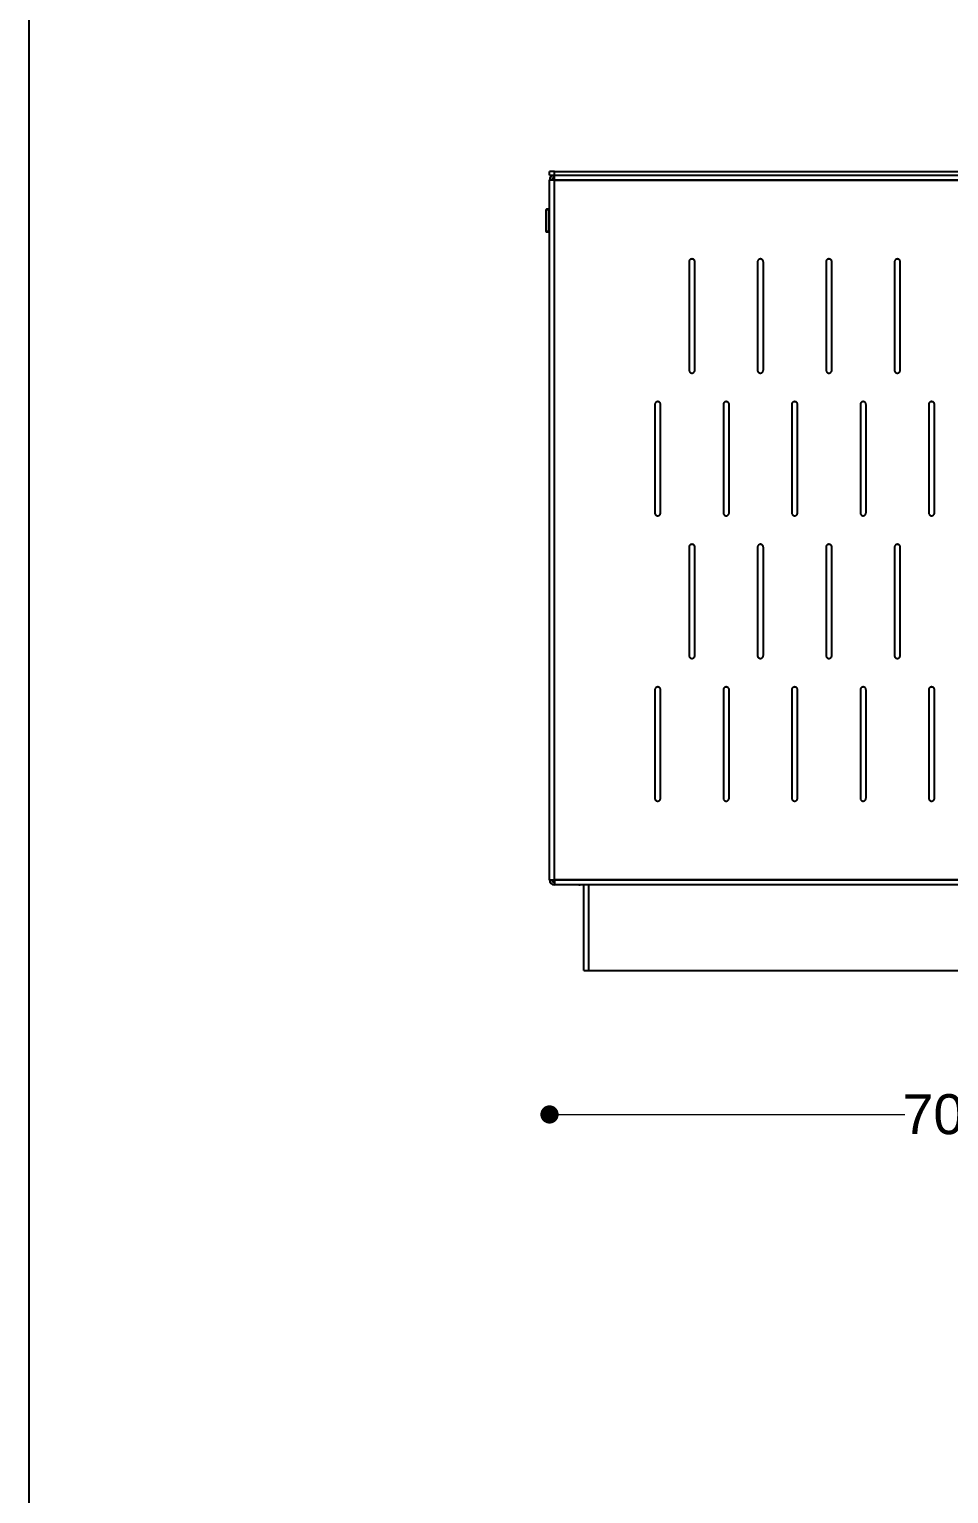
# Model space of a CAD drawing. Header units: millimetres. Extents: x 10366 to 13995, y 24552 to 29685.
# Drawn here: x 10366 to 11172, y 25836 to 27119 of the extents above; entities that cross this region are included whole.
import ezdxf

# ---------------------------------------------------------------- set-up
doc = ezdxf.new("R2010")
doc.units = ezdxf.units.MM
doc.header["$LTSCALE"] = 3
doc.layers.add('Default', color=7, linetype='Continuous')
doc.styles.get("Standard").update_dxf_attribs({"font": 'arial.ttf'})
doc.dimstyles.new('MATEUSZ', dxfattribs={"dimtxt": 35, "dimasz": 16, "dimexe": 0.18, "dimexo": 0.0625, "dimgap": 0.09, "dimtad": 0, "dimdec": 0, "dimdsep": 46, "dimtxsty": 'Standard', "dimblk": 'DOT', "dimcen": 0.09, "dimse1": 1, "dimse2": 1, "dimadec": 0, "dimazin": 0, "dimtfac": 1, "dimtdec": 0, "dimtofl": 0, "dimtmove": 0, "dimatfit": 3, "dimfxl": 1, "dimtolj": 1, "dimtzin": 0, "dimlwd": 9, "dimlwe": 9, "dimarcsym": 0})

# ---------------------------------------------------------------- blocks, each defined once
blk = doc.blocks.new('_Dot')
at = {"color": 0, "linetype": 'ByBlock', "lineweight": -2}
blk.add_line((-0.5, 0), (-1, 0), dxfattribs=at)
at = {"color": 0, "linetype": 'ByBlock', "const_width": 0.5}
blk.add_lwpolyline([(-0.25, 0, 1), (0.25, 0, 1)], format="xyb", close=True, dxfattribs=at)
blk = doc.blocks.new('*D25')
at = {"color": 0, "lineweight": 9, "transparency": 16777216}
for p, q in [((10838.1, 26167.8), (11133.5, 26167.8)), ((11506.1, 26167.8), (11210.6, 26167.8))]:
    blk.add_line(p, q, dxfattribs=at)
at = {"layer": 'Defpoints', "color": 0, "transparency": 16777216}
for p in [(10822.1, 26373.4), (11522.1, 26373.4), (11522.1, 26167.8)]:
    blk.add_point(p, dxfattribs=at)
at = {"color": 0, "lineweight": 9, "transparency": 16777216, "xscale": 16, "yscale": 16, "zscale": 16, "rotation": 180}
blk.add_blockref('_Dot', (10822.1, 26167.8), dxfattribs=at)
at = {"color": 0, "lineweight": 9, "transparency": 16777216, "xscale": 16, "yscale": 16, "zscale": 16}
blk.add_blockref('_Dot', (11522.1, 26167.8), dxfattribs=at)
at = {"color": 0, "transparency": 16777216, "insert": (11172.1, 26167.8), "char_height": 35, "attachment_point": 5}
blk.add_mtext('\\A1;700', dxfattribs=at)

msp = doc.modelspace()

# ---------------------------------------------------------------- linework, layer by layer
msp.add_lwpolyline([(10366.2, 24552.5), (10366.2, 29684.6), (13995, 29684.6), (13995, 24552.5)], close=True)
at = {"layer": 'Default'}
for p, q in [((10822.1, 26990.9), (10822.1, 26993.9)), ((10822.1, 26373.4), (10822.1, 26986.4)), ((10822.2, 26373.4), (10822.2, 26986.4)), ((10826.6, 26993.9), (11517.6, 26993.9)), ((10826.6, 26990.9), (10826.6, 26993.9)), ((10826.6, 26990.9), (11517.6, 26990.9)), ((11517.6, 26986.4), (10826.6, 26986.4)), ((10826.6, 26373.4), (10826.6, 26986.4)), ((10826.6, 26986.4), (11517.6, 26986.4)), ((10819.2, 26941.3), (10819.2, 26960.5)), ((10821.8, 26960.9), (10819.6, 26960.9)), ((10819.6, 26941.3), (10819.6, 26960.5)), ((10821.8, 26960.5), (10819.6, 26960.5)), ((10821.8, 26941.3), (10821.8, 26960.5)), ((10821.8, 26941.3), (10819.6, 26941.3)), ((10821.8, 26940.9), (10819.6, 26940.9)), ((10944.5, 26914.9), (10944.5, 26819.9)), ((10949.5, 26819.9), (10949.5, 26914.9)), ((11004.5, 26914.9), (11004.5, 26819.9)), ((11009.5, 26819.9), (11009.5, 26914.9)), ((11064.5, 26914.9), (11064.5, 26819.9)), ((11069.5, 26819.9), (11069.5, 26914.9)), ((11124.5, 26914.9), (11124.5, 26819.9)), ((11129.5, 26819.9), (11129.5, 26914.9)), ((10914.5, 26789.9), (10914.5, 26694.9)), ((10919.5, 26694.9), (10919.5, 26789.9)), ((10974.5, 26789.9), (10974.5, 26694.9)), ((10979.5, 26694.9), (10979.5, 26789.9)), ((11034.5, 26789.9), (11034.5, 26694.9)), ((11039.5, 26694.9), (11039.5, 26789.9)), ((11094.5, 26789.9), (11094.5, 26694.9)), ((11099.5, 26694.9), (11099.5, 26789.9)), ((11154.5, 26789.9), (11154.5, 26694.9)), ((11159.5, 26694.9), (11159.5, 26789.9)), ((10944.5, 26664.9), (10944.5, 26569.9)), ((10949.5, 26569.9), (10949.5, 26664.9)), ((11004.5, 26664.9), (11004.5, 26569.9)), ((11009.5, 26569.9), (11009.5, 26664.9)), ((11064.5, 26664.9), (11064.5, 26569.9)), ((11069.5, 26569.9), (11069.5, 26664.9)), ((11124.5, 26664.9), (11124.5, 26569.9)), ((11129.5, 26569.9), (11129.5, 26664.9)), ((10914.5, 26539.9), (10914.5, 26444.9)), ((10919.5, 26444.9), (10919.5, 26539.9)), ((10974.5, 26539.9), (10974.5, 26444.9)), ((10979.5, 26444.9), (10979.5, 26539.9)), ((11034.5, 26539.9), (11034.5, 26444.9)), ((11039.5, 26444.9), (11039.5, 26539.9)), ((11094.5, 26539.9), (11094.5, 26444.9)), ((11099.5, 26444.9), (11099.5, 26539.9)), ((11154.5, 26539.9), (11154.5, 26444.9)), ((11159.5, 26444.9), (11159.5, 26539.9)), ((10826.6, 26373.4), (10826.6, 26373.4)), ((11517.6, 26373.4), (10826.6, 26373.4)), ((10826.6, 26373.4), (11517.6, 26373.4)), ((11517.6, 26368.9), (10826.6, 26368.9)), ((10852.2, 26293.9), (10852.2, 26368.9)), ((10856.6, 26293.9), (10856.6, 26368.9)), ((10856.6, 26293.9), (11487.5, 26293.9))]:
    msp.add_line(p, q, dxfattribs=at)
for points in [[(10826.6, 26993.9, 0), (10822.1, 26993.9, 0)], [(10822.1, 26990.9, 0), (10822.1, 26990.9, 0), (10822.1, 26990.9, 0), (10822.1, 26990.9, 0), (10822.1, 26990.9, 0), (10822.1, 26990.9, 0), (10822.1, 26990.9, 0), (10822.1, 26990.9, 0), (10822.1, 26990.9, 0), (10822.1, 26990.9, 0), (10822.1, 26990.9, 0), (10822.1, 26990.9, 0), (10822.1, 26990.9, 0), (10822.1, 26990.9, 0), (10822.1, 26990.9, 0), (10822.2, 26990.9, 0), (10822.6, 26990.9, 0), (10826.6, 26990.9, 0)], [(10826.6, 26986.4, 0), (10822.1, 26986.4, 0)], [(10826.6, 26986.4, 0), (10826.6, 26989.6, 0), (10826.6, 26990.6, 0), (10826.6, 26990.8, 0), (10826.6, 26990.9, 0), (10826.6, 26990.9, 0), (10826.6, 26990.9, 0), (10826.6, 26990.9, 0), (10826.6, 26990.9, 0), (10826.6, 26990.9, 0), (10826.6, 26990.9, 0), (10826.6, 26990.9, 0), (10826.6, 26990.9, 0), (10826.6, 26990.9, 0), (10826.6, 26990.9, 0), (10826.6, 26990.9, 0), (10826.6, 26990.9, 0), (10826.6, 26990.9, 0), (10826.6, 26990.9, 0)], [(10819.6, 26960.5, 0), (10819.2, 26960.5, 0)], [(10819.6, 26960.9, 0), (10819.6, 26960.9, 0), (10819.6, 26960.9, 0), (10819.6, 26960.9, 0), (10819.6, 26960.9, 0), (10819.6, 26960.9, 0), (10819.6, 26960.9, 0), (10819.6, 26960.9, 0), (10819.6, 26960.9, 0), (10819.6, 26960.9, 0), (10819.6, 26960.9, 0), (10819.6, 26960.9, 0), (10819.6, 26960.9, 0), (10819.6, 26960.9, 0), (10819.6, 26960.9, 0), (10819.6, 26960.8, 0), (10819.6, 26960.5, 0)], [(10821.8, 26960.5, 0), (10821.8, 26960.9, 0)], [(10822.2, 26960.5, 0), (10822.2, 26960.5, 0), (10822.2, 26960.5, 0), (10822.2, 26960.5, 0), (10822.2, 26960.5, 0), (10822.2, 26960.5, 0), (10822.2, 26960.5, 0), (10822.2, 26960.5, 0), (10822.2, 26960.5, 0), (10822.2, 26960.5, 0), (10822.2, 26960.5, 0), (10822.2, 26960.5, 0), (10822.2, 26960.5, 0), (10822.2, 26960.5, 0), (10822.1, 26960.5, 0), (10822.1, 26960.5, 0), (10821.8, 26960.5, 0)], [(10819.2, 26941.3, 0), (10819.2, 26941.3, 0), (10819.2, 26941.3, 0), (10819.2, 26941.3, 0), (10819.2, 26941.3, 0), (10819.2, 26941.3, 0), (10819.2, 26941.3, 0), (10819.2, 26941.3, 0), (10819.2, 26941.3, 0), (10819.2, 26941.3, 0), (10819.2, 26941.3, 0), (10819.2, 26941.3, 0), (10819.2, 26941.3, 0), (10819.2, 26941.3, 0), (10819.2, 26941.3, 0), (10819.2, 26941.3, 0), (10819.2, 26941.3, 0), (10819.6, 26941.3, 0)], [(10819.6, 26941.3, 0), (10819.6, 26940.9, 0)], [(10821.8, 26940.9, 0), (10821.8, 26940.9, 0), (10821.8, 26940.9, 0), (10821.8, 26940.9, 0), (10821.8, 26940.9, 0), (10821.8, 26940.9, 0), (10821.8, 26940.9, 0), (10821.8, 26940.9, 0), (10821.8, 26940.9, 0), (10821.8, 26940.9, 0), (10821.8, 26940.9, 0), (10821.8, 26940.9, 0), (10821.8, 26940.9, 0), (10821.8, 26940.9, 0), (10821.8, 26940.9, 0), (10821.8, 26940.9, 0), (10821.8, 26941.3, 0)], [(10821.8, 26941.3, 0), (10822.2, 26941.3, 0)], [(10947, 26917.4, 0), (10946.7, 26917.4, 0), (10946.5, 26917.3, 0), (10946.2, 26917.3, 0), (10946, 26917.2, 0), (10945.8, 26917.1, 0), (10945.6, 26917, 0), (10945.4, 26916.8, 0), (10945.2, 26916.7, 0), (10945.1, 26916.5, 0), (10944.9, 26916.3, 0), (10944.8, 26916.1, 0), (10944.7, 26915.9, 0), (10944.6, 26915.7, 0), (10944.5, 26915.4, 0), (10944.5, 26915.2, 0), (10944.5, 26914.9, 0)], [(10949.5, 26914.9, 0), (10949.4, 26915, 0), (10949.4, 26915.3, 0), (10949.4, 26915.5, 0), (10949.3, 26915.7, 0), (10949.2, 26916, 0), (10949.1, 26916.2, 0), (10948.9, 26916.4, 0), (10948.8, 26916.6, 0), (10948.6, 26916.8, 0), (10948.4, 26916.9, 0), (10948.2, 26917.1, 0), (10947.9, 26917.2, 0), (10947.7, 26917.3, 0), (10947.5, 26917.3, 0), (10947.2, 26917.4, 0), (10947, 26917.4, 0)], [(11007, 26917.4, 0), (11006.7, 26917.4, 0), (11006.5, 26917.3, 0), (11006.2, 26917.3, 0), (11006, 26917.2, 0), (11005.8, 26917.1, 0), (11005.6, 26917, 0), (11005.4, 26916.8, 0), (11005.2, 26916.7, 0), (11005.1, 26916.5, 0), (11004.9, 26916.3, 0), (11004.8, 26916.1, 0), (11004.7, 26915.9, 0), (11004.6, 26915.7, 0), (11004.5, 26915.4, 0), (11004.5, 26915.2, 0), (11004.5, 26914.9, 0)], [(11009.5, 26914.9, 0), (11009.4, 26915, 0), (11009.4, 26915.3, 0), (11009.4, 26915.5, 0), (11009.3, 26915.7, 0), (11009.2, 26916, 0), (11009.1, 26916.2, 0), (11008.9, 26916.4, 0), (11008.8, 26916.6, 0), (11008.6, 26916.8, 0), (11008.4, 26916.9, 0), (11008.2, 26917.1, 0), (11007.9, 26917.2, 0), (11007.7, 26917.3, 0), (11007.5, 26917.3, 0), (11007.2, 26917.4, 0), (11007, 26917.4, 0)], [(11067, 26917.4, 0), (11066.7, 26917.4, 0), (11066.5, 26917.3, 0), (11066.2, 26917.3, 0), (11066, 26917.2, 0), (11065.8, 26917.1, 0), (11065.6, 26917, 0), (11065.4, 26916.8, 0), (11065.2, 26916.7, 0), (11065.1, 26916.5, 0), (11064.9, 26916.3, 0), (11064.8, 26916.1, 0), (11064.7, 26915.9, 0), (11064.6, 26915.7, 0), (11064.5, 26915.4, 0), (11064.5, 26915.2, 0), (11064.5, 26914.9, 0)], [(11069.5, 26914.9, 0), (11069.4, 26915, 0), (11069.4, 26915.3, 0), (11069.4, 26915.5, 0), (11069.3, 26915.7, 0), (11069.2, 26916, 0), (11069.1, 26916.2, 0), (11068.9, 26916.4, 0), (11068.8, 26916.6, 0), (11068.6, 26916.8, 0), (11068.4, 26916.9, 0), (11068.2, 26917.1, 0), (11067.9, 26917.2, 0), (11067.7, 26917.3, 0), (11067.5, 26917.3, 0), (11067.2, 26917.4, 0), (11067, 26917.4, 0)], [(11127, 26917.4, 0), (11126.7, 26917.4, 0), (11126.5, 26917.3, 0), (11126.2, 26917.3, 0), (11126, 26917.2, 0), (11125.8, 26917.1, 0), (11125.6, 26917, 0), (11125.4, 26916.8, 0), (11125.2, 26916.7, 0), (11125.1, 26916.5, 0), (11124.9, 26916.3, 0), (11124.8, 26916.1, 0), (11124.7, 26915.9, 0), (11124.6, 26915.7, 0), (11124.5, 26915.4, 0), (11124.5, 26915.2, 0), (11124.5, 26914.9, 0)], [(11129.5, 26914.9, 0), (11129.4, 26915, 0), (11129.4, 26915.3, 0), (11129.4, 26915.5, 0), (11129.3, 26915.7, 0), (11129.2, 26916, 0), (11129.1, 26916.2, 0), (11128.9, 26916.4, 0), (11128.8, 26916.6, 0), (11128.6, 26916.8, 0), (11128.4, 26916.9, 0), (11128.2, 26917.1, 0), (11127.9, 26917.2, 0), (11127.7, 26917.3, 0), (11127.5, 26917.3, 0), (11127.2, 26917.4, 0), (11127, 26917.4, 0)], [(10944.5, 26819.9, 0), (10944.5, 26819.7, 0), (10944.5, 26819.5, 0), (10944.5, 26819.2, 0), (10944.6, 26819, 0), (10944.7, 26818.8, 0), (10944.8, 26818.6, 0), (10945, 26818.4, 0), (10945.1, 26818.2, 0), (10945.3, 26818, 0), (10945.5, 26817.8, 0), (10945.7, 26817.7, 0), (10946, 26817.6, 0), (10946.2, 26817.5, 0), (10946.4, 26817.4, 0), (10946.7, 26817.4, 0), (10947, 26817.4, 0)], [(10947, 26817.4, 0), (10947.2, 26817.4, 0), (10947.4, 26817.4, 0), (10947.7, 26817.5, 0), (10947.9, 26817.6, 0), (10948.1, 26817.7, 0), (10948.3, 26817.8, 0), (10948.5, 26817.9, 0), (10948.7, 26818.1, 0), (10948.8, 26818.2, 0), (10949, 26818.4, 0), (10949.1, 26818.6, 0), (10949.2, 26818.9, 0), (10949.3, 26819.1, 0), (10949.4, 26819.3, 0), (10949.4, 26819.6, 0), (10949.5, 26819.9, 0)], [(11004.5, 26819.9, 0), (11004.5, 26819.7, 0), (11004.5, 26819.5, 0), (11004.5, 26819.2, 0), (11004.6, 26819, 0), (11004.7, 26818.8, 0), (11004.8, 26818.6, 0), (11005, 26818.4, 0), (11005.1, 26818.2, 0), (11005.3, 26818, 0), (11005.5, 26817.8, 0), (11005.7, 26817.7, 0), (11006, 26817.6, 0), (11006.2, 26817.5, 0), (11006.4, 26817.4, 0), (11006.7, 26817.4, 0), (11007, 26817.4, 0)], [(11007, 26817.4, 0), (11007.2, 26817.4, 0), (11007.4, 26817.4, 0), (11007.7, 26817.5, 0), (11007.9, 26817.6, 0), (11008.1, 26817.7, 0), (11008.3, 26817.8, 0), (11008.5, 26817.9, 0), (11008.7, 26818.1, 0), (11008.8, 26818.2, 0), (11009, 26818.4, 0), (11009.1, 26818.6, 0), (11009.2, 26818.9, 0), (11009.3, 26819.1, 0), (11009.4, 26819.3, 0), (11009.4, 26819.6, 0), (11009.5, 26819.9, 0)], [(11064.5, 26819.9, 0), (11064.5, 26819.7, 0), (11064.5, 26819.5, 0), (11064.5, 26819.2, 0), (11064.6, 26819, 0), (11064.7, 26818.8, 0), (11064.8, 26818.6, 0), (11065, 26818.4, 0), (11065.1, 26818.2, 0), (11065.3, 26818, 0), (11065.5, 26817.8, 0), (11065.7, 26817.7, 0), (11066, 26817.6, 0), (11066.2, 26817.5, 0), (11066.4, 26817.4, 0), (11066.7, 26817.4, 0), (11067, 26817.4, 0)], [(11067, 26817.4, 0), (11067.2, 26817.4, 0), (11067.4, 26817.4, 0), (11067.7, 26817.5, 0), (11067.9, 26817.6, 0), (11068.1, 26817.7, 0), (11068.3, 26817.8, 0), (11068.5, 26817.9, 0), (11068.7, 26818.1, 0), (11068.8, 26818.2, 0), (11069, 26818.4, 0), (11069.1, 26818.6, 0), (11069.2, 26818.9, 0), (11069.3, 26819.1, 0), (11069.4, 26819.3, 0), (11069.4, 26819.6, 0), (11069.5, 26819.9, 0)], [(11124.5, 26819.9, 0), (11124.5, 26819.7, 0), (11124.5, 26819.5, 0), (11124.5, 26819.2, 0), (11124.6, 26819, 0), (11124.7, 26818.8, 0), (11124.8, 26818.6, 0), (11125, 26818.4, 0), (11125.1, 26818.2, 0), (11125.3, 26818, 0), (11125.5, 26817.8, 0), (11125.7, 26817.7, 0), (11126, 26817.6, 0), (11126.2, 26817.5, 0), (11126.4, 26817.4, 0), (11126.7, 26817.4, 0), (11127, 26817.4, 0)], [(11127, 26817.4, 0), (11127.2, 26817.4, 0), (11127.4, 26817.4, 0), (11127.7, 26817.5, 0), (11127.9, 26817.6, 0), (11128.1, 26817.7, 0), (11128.3, 26817.8, 0), (11128.5, 26817.9, 0), (11128.7, 26818.1, 0), (11128.8, 26818.2, 0), (11129, 26818.4, 0), (11129.1, 26818.6, 0), (11129.2, 26818.9, 0), (11129.3, 26819.1, 0), (11129.4, 26819.3, 0), (11129.4, 26819.6, 0), (11129.5, 26819.9, 0)], [(10917, 26792.4, 0), (10916.7, 26792.4, 0), (10916.5, 26792.3, 0), (10916.2, 26792.3, 0), (10916, 26792.2, 0), (10915.8, 26792.1, 0), (10915.6, 26792, 0), (10915.4, 26791.8, 0), (10915.2, 26791.7, 0), (10915.1, 26791.5, 0), (10914.9, 26791.3, 0), (10914.8, 26791.1, 0), (10914.7, 26790.9, 0), (10914.6, 26790.7, 0), (10914.5, 26790.4, 0), (10914.5, 26790.2, 0), (10914.5, 26789.9, 0)], [(10919.5, 26789.9, 0), (10919.4, 26790, 0), (10919.4, 26790.3, 0), (10919.4, 26790.5, 0), (10919.3, 26790.7, 0), (10919.2, 26791, 0), (10919.1, 26791.2, 0), (10918.9, 26791.4, 0), (10918.8, 26791.6, 0), (10918.6, 26791.8, 0), (10918.4, 26791.9, 0), (10918.2, 26792.1, 0), (10917.9, 26792.2, 0), (10917.7, 26792.3, 0), (10917.5, 26792.3, 0), (10917.2, 26792.4, 0), (10917, 26792.4, 0)], [(10977, 26792.4, 0), (10976.7, 26792.4, 0), (10976.5, 26792.3, 0), (10976.2, 26792.3, 0), (10976, 26792.2, 0), (10975.8, 26792.1, 0), (10975.6, 26792, 0), (10975.4, 26791.8, 0), (10975.2, 26791.7, 0), (10975.1, 26791.5, 0), (10974.9, 26791.3, 0), (10974.8, 26791.1, 0), (10974.7, 26790.9, 0), (10974.6, 26790.7, 0), (10974.5, 26790.4, 0), (10974.5, 26790.2, 0), (10974.5, 26789.9, 0)], [(10979.5, 26789.9, 0), (10979.4, 26790, 0), (10979.4, 26790.3, 0), (10979.4, 26790.5, 0), (10979.3, 26790.7, 0), (10979.2, 26791, 0), (10979.1, 26791.2, 0), (10978.9, 26791.4, 0), (10978.8, 26791.6, 0), (10978.6, 26791.8, 0), (10978.4, 26791.9, 0), (10978.2, 26792.1, 0), (10977.9, 26792.2, 0), (10977.7, 26792.3, 0), (10977.5, 26792.3, 0), (10977.2, 26792.4, 0), (10977, 26792.4, 0)], [(11037, 26792.4, 0), (11036.7, 26792.4, 0), (11036.5, 26792.3, 0), (11036.2, 26792.3, 0), (11036, 26792.2, 0), (11035.8, 26792.1, 0), (11035.6, 26792, 0), (11035.4, 26791.8, 0), (11035.2, 26791.7, 0), (11035.1, 26791.5, 0), (11034.9, 26791.3, 0), (11034.8, 26791.1, 0), (11034.7, 26790.9, 0), (11034.6, 26790.7, 0), (11034.5, 26790.4, 0), (11034.5, 26790.2, 0), (11034.5, 26789.9, 0)], [(11039.5, 26789.9, 0), (11039.4, 26790, 0), (11039.4, 26790.3, 0), (11039.4, 26790.5, 0), (11039.3, 26790.7, 0), (11039.2, 26791, 0), (11039.1, 26791.2, 0), (11038.9, 26791.4, 0), (11038.8, 26791.6, 0), (11038.6, 26791.8, 0), (11038.4, 26791.9, 0), (11038.2, 26792.1, 0), (11037.9, 26792.2, 0), (11037.7, 26792.3, 0), (11037.5, 26792.3, 0), (11037.2, 26792.4, 0), (11037, 26792.4, 0)], [(11097, 26792.4, 0), (11096.7, 26792.4, 0), (11096.5, 26792.3, 0), (11096.2, 26792.3, 0), (11096, 26792.2, 0), (11095.8, 26792.1, 0), (11095.6, 26792, 0), (11095.4, 26791.8, 0), (11095.2, 26791.7, 0), (11095.1, 26791.5, 0), (11094.9, 26791.3, 0), (11094.8, 26791.1, 0), (11094.7, 26790.9, 0), (11094.6, 26790.7, 0), (11094.5, 26790.4, 0), (11094.5, 26790.2, 0), (11094.5, 26789.9, 0)], [(11099.5, 26789.9, 0), (11099.4, 26790, 0), (11099.4, 26790.3, 0), (11099.4, 26790.5, 0), (11099.3, 26790.7, 0), (11099.2, 26791, 0), (11099.1, 26791.2, 0), (11098.9, 26791.4, 0), (11098.8, 26791.6, 0), (11098.6, 26791.8, 0), (11098.4, 26791.9, 0), (11098.2, 26792.1, 0), (11097.9, 26792.2, 0), (11097.7, 26792.3, 0), (11097.5, 26792.3, 0), (11097.2, 26792.4, 0), (11097, 26792.4, 0)], [(11157, 26792.4, 0), (11156.7, 26792.4, 0), (11156.5, 26792.3, 0), (11156.2, 26792.3, 0), (11156, 26792.2, 0), (11155.8, 26792.1, 0), (11155.6, 26792, 0), (11155.4, 26791.8, 0), (11155.2, 26791.7, 0), (11155.1, 26791.5, 0), (11154.9, 26791.3, 0), (11154.8, 26791.1, 0), (11154.7, 26790.9, 0), (11154.6, 26790.7, 0), (11154.5, 26790.4, 0), (11154.5, 26790.2, 0), (11154.5, 26789.9, 0)], [(11159.5, 26789.9, 0), (11159.4, 26790, 0), (11159.4, 26790.3, 0), (11159.4, 26790.5, 0), (11159.3, 26790.7, 0), (11159.2, 26791, 0), (11159.1, 26791.2, 0), (11158.9, 26791.4, 0), (11158.8, 26791.6, 0), (11158.6, 26791.8, 0), (11158.4, 26791.9, 0), (11158.2, 26792.1, 0), (11157.9, 26792.2, 0), (11157.7, 26792.3, 0), (11157.5, 26792.3, 0), (11157.2, 26792.4, 0), (11157, 26792.4, 0)], [(10914.5, 26694.9, 0), (10914.5, 26694.7, 0), (10914.5, 26694.5, 0), (10914.5, 26694.2, 0), (10914.6, 26694, 0), (10914.7, 26693.8, 0), (10914.8, 26693.6, 0), (10915, 26693.4, 0), (10915.1, 26693.2, 0), (10915.3, 26693, 0), (10915.5, 26692.8, 0), (10915.7, 26692.7, 0), (10916, 26692.6, 0), (10916.2, 26692.5, 0), (10916.4, 26692.4, 0), (10916.7, 26692.4, 0), (10917, 26692.4, 0)], [(10917, 26692.4, 0), (10917.2, 26692.4, 0), (10917.4, 26692.4, 0), (10917.7, 26692.5, 0), (10917.9, 26692.6, 0), (10918.1, 26692.7, 0), (10918.3, 26692.8, 0), (10918.5, 26692.9, 0), (10918.7, 26693.1, 0), (10918.8, 26693.2, 0), (10919, 26693.4, 0), (10919.1, 26693.6, 0), (10919.2, 26693.9, 0), (10919.3, 26694.1, 0), (10919.4, 26694.3, 0), (10919.4, 26694.6, 0), (10919.5, 26694.9, 0)], [(10974.5, 26694.9, 0), (10974.5, 26694.7, 0), (10974.5, 26694.5, 0), (10974.5, 26694.2, 0), (10974.6, 26694, 0), (10974.7, 26693.8, 0), (10974.8, 26693.6, 0), (10975, 26693.4, 0), (10975.1, 26693.2, 0), (10975.3, 26693, 0), (10975.5, 26692.8, 0), (10975.7, 26692.7, 0), (10976, 26692.6, 0), (10976.2, 26692.5, 0), (10976.4, 26692.4, 0), (10976.7, 26692.4, 0), (10977, 26692.4, 0)], [(10977, 26692.4, 0), (10977.2, 26692.4, 0), (10977.4, 26692.4, 0), (10977.7, 26692.5, 0), (10977.9, 26692.6, 0), (10978.1, 26692.7, 0), (10978.3, 26692.8, 0), (10978.5, 26692.9, 0), (10978.7, 26693.1, 0), (10978.8, 26693.2, 0), (10979, 26693.4, 0), (10979.1, 26693.6, 0), (10979.2, 26693.9, 0), (10979.3, 26694.1, 0), (10979.4, 26694.3, 0), (10979.4, 26694.6, 0), (10979.5, 26694.9, 0)], [(11034.5, 26694.9, 0), (11034.5, 26694.7, 0), (11034.5, 26694.5, 0), (11034.5, 26694.2, 0), (11034.6, 26694, 0), (11034.7, 26693.8, 0), (11034.8, 26693.6, 0), (11035, 26693.4, 0), (11035.1, 26693.2, 0), (11035.3, 26693, 0), (11035.5, 26692.8, 0), (11035.7, 26692.7, 0), (11036, 26692.6, 0), (11036.2, 26692.5, 0), (11036.4, 26692.4, 0), (11036.7, 26692.4, 0), (11037, 26692.4, 0)], [(11037, 26692.4, 0), (11037.2, 26692.4, 0), (11037.4, 26692.4, 0), (11037.7, 26692.5, 0), (11037.9, 26692.6, 0), (11038.1, 26692.7, 0), (11038.3, 26692.8, 0), (11038.5, 26692.9, 0), (11038.7, 26693.1, 0), (11038.8, 26693.2, 0), (11039, 26693.4, 0), (11039.1, 26693.6, 0), (11039.2, 26693.9, 0), (11039.3, 26694.1, 0), (11039.4, 26694.3, 0), (11039.4, 26694.6, 0), (11039.5, 26694.9, 0)], [(11094.5, 26694.9, 0), (11094.5, 26694.7, 0), (11094.5, 26694.5, 0), (11094.5, 26694.2, 0), (11094.6, 26694, 0), (11094.7, 26693.8, 0), (11094.8, 26693.6, 0), (11095, 26693.4, 0), (11095.1, 26693.2, 0), (11095.3, 26693, 0), (11095.5, 26692.8, 0), (11095.7, 26692.7, 0), (11096, 26692.6, 0), (11096.2, 26692.5, 0), (11096.4, 26692.4, 0), (11096.7, 26692.4, 0), (11097, 26692.4, 0)], [(11097, 26692.4, 0), (11097.2, 26692.4, 0), (11097.4, 26692.4, 0), (11097.7, 26692.5, 0), (11097.9, 26692.6, 0), (11098.1, 26692.7, 0), (11098.3, 26692.8, 0), (11098.5, 26692.9, 0), (11098.7, 26693.1, 0), (11098.8, 26693.2, 0), (11099, 26693.4, 0), (11099.1, 26693.6, 0), (11099.2, 26693.9, 0), (11099.3, 26694.1, 0), (11099.4, 26694.3, 0), (11099.4, 26694.6, 0), (11099.5, 26694.9, 0)], [(11154.5, 26694.9, 0), (11154.5, 26694.7, 0), (11154.5, 26694.5, 0), (11154.5, 26694.2, 0), (11154.6, 26694, 0), (11154.7, 26693.8, 0), (11154.8, 26693.6, 0), (11155, 26693.4, 0), (11155.1, 26693.2, 0), (11155.3, 26693, 0), (11155.5, 26692.8, 0), (11155.7, 26692.7, 0), (11156, 26692.6, 0), (11156.2, 26692.5, 0), (11156.4, 26692.4, 0), (11156.7, 26692.4, 0), (11157, 26692.4, 0)], [(11157, 26692.4, 0), (11157.2, 26692.4, 0), (11157.4, 26692.4, 0), (11157.7, 26692.5, 0), (11157.9, 26692.6, 0), (11158.1, 26692.7, 0), (11158.3, 26692.8, 0), (11158.5, 26692.9, 0), (11158.7, 26693.1, 0), (11158.8, 26693.2, 0), (11159, 26693.4, 0), (11159.1, 26693.6, 0), (11159.2, 26693.9, 0), (11159.3, 26694.1, 0), (11159.4, 26694.3, 0), (11159.4, 26694.6, 0), (11159.5, 26694.9, 0)], [(10947, 26667.4, 0), (10946.7, 26667.4, 0), (10946.5, 26667.3, 0), (10946.2, 26667.3, 0), (10946, 26667.2, 0), (10945.8, 26667.1, 0), (10945.6, 26667, 0), (10945.4, 26666.8, 0), (10945.2, 26666.7, 0), (10945.1, 26666.5, 0), (10944.9, 26666.3, 0), (10944.8, 26666.1, 0), (10944.7, 26665.9, 0), (10944.6, 26665.7, 0), (10944.5, 26665.4, 0), (10944.5, 26665.2, 0), (10944.5, 26664.9, 0)], [(10949.5, 26664.9, 0), (10949.4, 26665, 0), (10949.4, 26665.3, 0), (10949.4, 26665.5, 0), (10949.3, 26665.7, 0), (10949.2, 26666, 0), (10949.1, 26666.2, 0), (10948.9, 26666.4, 0), (10948.8, 26666.6, 0), (10948.6, 26666.8, 0), (10948.4, 26666.9, 0), (10948.2, 26667.1, 0), (10947.9, 26667.2, 0), (10947.7, 26667.3, 0), (10947.5, 26667.3, 0), (10947.2, 26667.4, 0), (10947, 26667.4, 0)], [(11007, 26667.4, 0), (11006.7, 26667.4, 0), (11006.5, 26667.3, 0), (11006.2, 26667.3, 0), (11006, 26667.2, 0), (11005.8, 26667.1, 0), (11005.6, 26667, 0), (11005.4, 26666.8, 0), (11005.2, 26666.7, 0), (11005.1, 26666.5, 0), (11004.9, 26666.3, 0), (11004.8, 26666.1, 0), (11004.7, 26665.9, 0), (11004.6, 26665.7, 0), (11004.5, 26665.4, 0), (11004.5, 26665.2, 0), (11004.5, 26664.9, 0)], [(11009.5, 26664.9, 0), (11009.4, 26665, 0), (11009.4, 26665.3, 0), (11009.4, 26665.5, 0), (11009.3, 26665.7, 0), (11009.2, 26666, 0), (11009.1, 26666.2, 0), (11008.9, 26666.4, 0), (11008.8, 26666.6, 0), (11008.6, 26666.8, 0), (11008.4, 26666.9, 0), (11008.2, 26667.1, 0), (11007.9, 26667.2, 0), (11007.7, 26667.3, 0), (11007.5, 26667.3, 0), (11007.2, 26667.4, 0), (11007, 26667.4, 0)], [(11067, 26667.4, 0), (11066.7, 26667.4, 0), (11066.5, 26667.3, 0), (11066.2, 26667.3, 0), (11066, 26667.2, 0), (11065.8, 26667.1, 0), (11065.6, 26667, 0), (11065.4, 26666.8, 0), (11065.2, 26666.7, 0), (11065.1, 26666.5, 0), (11064.9, 26666.3, 0), (11064.8, 26666.1, 0), (11064.7, 26665.9, 0), (11064.6, 26665.7, 0), (11064.5, 26665.4, 0), (11064.5, 26665.2, 0), (11064.5, 26664.9, 0)], [(11069.5, 26664.9, 0), (11069.4, 26665, 0), (11069.4, 26665.3, 0), (11069.4, 26665.5, 0), (11069.3, 26665.7, 0), (11069.2, 26666, 0), (11069.1, 26666.2, 0), (11068.9, 26666.4, 0), (11068.8, 26666.6, 0), (11068.6, 26666.8, 0), (11068.4, 26666.9, 0), (11068.2, 26667.1, 0), (11067.9, 26667.2, 0), (11067.7, 26667.3, 0), (11067.5, 26667.3, 0), (11067.2, 26667.4, 0), (11067, 26667.4, 0)], [(11127, 26667.4, 0), (11126.7, 26667.4, 0), (11126.5, 26667.3, 0), (11126.2, 26667.3, 0), (11126, 26667.2, 0), (11125.8, 26667.1, 0), (11125.6, 26667, 0), (11125.4, 26666.8, 0), (11125.2, 26666.7, 0), (11125.1, 26666.5, 0), (11124.9, 26666.3, 0), (11124.8, 26666.1, 0), (11124.7, 26665.9, 0), (11124.6, 26665.7, 0), (11124.5, 26665.4, 0), (11124.5, 26665.2, 0), (11124.5, 26664.9, 0)], [(11129.5, 26664.9, 0), (11129.4, 26665, 0), (11129.4, 26665.3, 0), (11129.4, 26665.5, 0), (11129.3, 26665.7, 0), (11129.2, 26666, 0), (11129.1, 26666.2, 0), (11128.9, 26666.4, 0), (11128.8, 26666.6, 0), (11128.6, 26666.8, 0), (11128.4, 26666.9, 0), (11128.2, 26667.1, 0), (11127.9, 26667.2, 0), (11127.7, 26667.3, 0), (11127.5, 26667.3, 0), (11127.2, 26667.4, 0), (11127, 26667.4, 0)], [(10944.5, 26569.9, 0), (10944.5, 26569.7, 0), (10944.5, 26569.5, 0), (10944.5, 26569.2, 0), (10944.6, 26569, 0), (10944.7, 26568.8, 0), (10944.8, 26568.6, 0), (10945, 26568.4, 0), (10945.1, 26568.2, 0), (10945.3, 26568, 0), (10945.5, 26567.8, 0), (10945.7, 26567.7, 0), (10946, 26567.6, 0), (10946.2, 26567.5, 0), (10946.4, 26567.4, 0), (10946.7, 26567.4, 0), (10947, 26567.4, 0)], [(10947, 26567.4, 0), (10947.2, 26567.4, 0), (10947.4, 26567.4, 0), (10947.7, 26567.5, 0), (10947.9, 26567.6, 0), (10948.1, 26567.7, 0), (10948.3, 26567.8, 0), (10948.5, 26567.9, 0), (10948.7, 26568.1, 0), (10948.8, 26568.2, 0), (10949, 26568.4, 0), (10949.1, 26568.6, 0), (10949.2, 26568.9, 0), (10949.3, 26569.1, 0), (10949.4, 26569.3, 0), (10949.4, 26569.6, 0), (10949.5, 26569.9, 0)], [(11004.5, 26569.9, 0), (11004.5, 26569.7, 0), (11004.5, 26569.5, 0), (11004.5, 26569.2, 0), (11004.6, 26569, 0), (11004.7, 26568.8, 0), (11004.8, 26568.6, 0), (11005, 26568.4, 0), (11005.1, 26568.2, 0), (11005.3, 26568, 0), (11005.5, 26567.8, 0), (11005.7, 26567.7, 0), (11006, 26567.6, 0), (11006.2, 26567.5, 0), (11006.4, 26567.4, 0), (11006.7, 26567.4, 0), (11007, 26567.4, 0)], [(11007, 26567.4, 0), (11007.2, 26567.4, 0), (11007.4, 26567.4, 0), (11007.7, 26567.5, 0), (11007.9, 26567.6, 0), (11008.1, 26567.7, 0), (11008.3, 26567.8, 0), (11008.5, 26567.9, 0), (11008.7, 26568.1, 0), (11008.8, 26568.2, 0), (11009, 26568.4, 0), (11009.1, 26568.6, 0), (11009.2, 26568.9, 0), (11009.3, 26569.1, 0), (11009.4, 26569.3, 0), (11009.4, 26569.6, 0), (11009.5, 26569.9, 0)], [(11064.5, 26569.9, 0), (11064.5, 26569.7, 0), (11064.5, 26569.5, 0), (11064.5, 26569.2, 0), (11064.6, 26569, 0), (11064.7, 26568.8, 0), (11064.8, 26568.6, 0), (11065, 26568.4, 0), (11065.1, 26568.2, 0), (11065.3, 26568, 0), (11065.5, 26567.8, 0), (11065.7, 26567.7, 0), (11066, 26567.6, 0), (11066.2, 26567.5, 0), (11066.4, 26567.4, 0), (11066.7, 26567.4, 0), (11067, 26567.4, 0)], [(11067, 26567.4, 0), (11067.2, 26567.4, 0), (11067.4, 26567.4, 0), (11067.7, 26567.5, 0), (11067.9, 26567.6, 0), (11068.1, 26567.7, 0), (11068.3, 26567.8, 0), (11068.5, 26567.9, 0), (11068.7, 26568.1, 0), (11068.8, 26568.2, 0), (11069, 26568.4, 0), (11069.1, 26568.6, 0), (11069.2, 26568.9, 0), (11069.3, 26569.1, 0), (11069.4, 26569.3, 0), (11069.4, 26569.6, 0), (11069.5, 26569.9, 0)], [(11124.5, 26569.9, 0), (11124.5, 26569.7, 0), (11124.5, 26569.5, 0), (11124.5, 26569.2, 0), (11124.6, 26569, 0), (11124.7, 26568.8, 0), (11124.8, 26568.6, 0), (11125, 26568.4, 0), (11125.1, 26568.2, 0), (11125.3, 26568, 0), (11125.5, 26567.8, 0), (11125.7, 26567.7, 0), (11126, 26567.6, 0), (11126.2, 26567.5, 0), (11126.4, 26567.4, 0), (11126.7, 26567.4, 0), (11127, 26567.4, 0)], [(11127, 26567.4, 0), (11127.2, 26567.4, 0), (11127.4, 26567.4, 0), (11127.7, 26567.5, 0), (11127.9, 26567.6, 0), (11128.1, 26567.7, 0), (11128.3, 26567.8, 0), (11128.5, 26567.9, 0), (11128.7, 26568.1, 0), (11128.8, 26568.2, 0), (11129, 26568.4, 0), (11129.1, 26568.6, 0), (11129.2, 26568.9, 0), (11129.3, 26569.1, 0), (11129.4, 26569.3, 0), (11129.4, 26569.6, 0), (11129.5, 26569.9, 0)], [(10917, 26542.4, 0), (10916.7, 26542.4, 0), (10916.5, 26542.3, 0), (10916.2, 26542.3, 0), (10916, 26542.2, 0), (10915.8, 26542.1, 0), (10915.6, 26542, 0), (10915.4, 26541.8, 0), (10915.2, 26541.7, 0), (10915.1, 26541.5, 0), (10914.9, 26541.3, 0), (10914.8, 26541.1, 0), (10914.7, 26540.9, 0), (10914.6, 26540.7, 0), (10914.5, 26540.4, 0), (10914.5, 26540.2, 0), (10914.5, 26539.9, 0)], [(10919.5, 26539.9, 0), (10919.4, 26540, 0), (10919.4, 26540.3, 0), (10919.4, 26540.5, 0), (10919.3, 26540.7, 0), (10919.2, 26541, 0), (10919.1, 26541.2, 0), (10918.9, 26541.4, 0), (10918.8, 26541.6, 0), (10918.6, 26541.8, 0), (10918.4, 26541.9, 0), (10918.2, 26542.1, 0), (10917.9, 26542.2, 0), (10917.7, 26542.3, 0), (10917.5, 26542.3, 0), (10917.2, 26542.4, 0), (10917, 26542.4, 0)], [(10977, 26542.4, 0), (10976.7, 26542.4, 0), (10976.5, 26542.3, 0), (10976.2, 26542.3, 0), (10976, 26542.2, 0), (10975.8, 26542.1, 0), (10975.6, 26542, 0), (10975.4, 26541.8, 0), (10975.2, 26541.7, 0), (10975.1, 26541.5, 0), (10974.9, 26541.3, 0), (10974.8, 26541.1, 0), (10974.7, 26540.9, 0), (10974.6, 26540.7, 0), (10974.5, 26540.4, 0), (10974.5, 26540.2, 0), (10974.5, 26539.9, 0)], [(10979.5, 26539.9, 0), (10979.4, 26540, 0), (10979.4, 26540.3, 0), (10979.4, 26540.5, 0), (10979.3, 26540.7, 0), (10979.2, 26541, 0), (10979.1, 26541.2, 0), (10978.9, 26541.4, 0), (10978.8, 26541.6, 0), (10978.6, 26541.8, 0), (10978.4, 26541.9, 0), (10978.2, 26542.1, 0), (10977.9, 26542.2, 0), (10977.7, 26542.3, 0), (10977.5, 26542.3, 0), (10977.2, 26542.4, 0), (10977, 26542.4, 0)], [(11037, 26542.4, 0), (11036.7, 26542.4, 0), (11036.5, 26542.3, 0), (11036.2, 26542.3, 0), (11036, 26542.2, 0), (11035.8, 26542.1, 0), (11035.6, 26542, 0), (11035.4, 26541.8, 0), (11035.2, 26541.7, 0), (11035.1, 26541.5, 0), (11034.9, 26541.3, 0), (11034.8, 26541.1, 0), (11034.7, 26540.9, 0), (11034.6, 26540.7, 0), (11034.5, 26540.4, 0), (11034.5, 26540.2, 0), (11034.5, 26539.9, 0)], [(11039.5, 26539.9, 0), (11039.4, 26540, 0), (11039.4, 26540.3, 0), (11039.4, 26540.5, 0), (11039.3, 26540.7, 0), (11039.2, 26541, 0), (11039.1, 26541.2, 0), (11038.9, 26541.4, 0), (11038.8, 26541.6, 0), (11038.6, 26541.8, 0), (11038.4, 26541.9, 0), (11038.2, 26542.1, 0), (11037.9, 26542.2, 0), (11037.7, 26542.3, 0), (11037.5, 26542.3, 0), (11037.2, 26542.4, 0), (11037, 26542.4, 0)], [(11097, 26542.4, 0), (11096.7, 26542.4, 0), (11096.5, 26542.3, 0), (11096.2, 26542.3, 0), (11096, 26542.2, 0), (11095.8, 26542.1, 0), (11095.6, 26542, 0), (11095.4, 26541.8, 0), (11095.2, 26541.7, 0), (11095.1, 26541.5, 0), (11094.9, 26541.3, 0), (11094.8, 26541.1, 0), (11094.7, 26540.9, 0), (11094.6, 26540.7, 0), (11094.5, 26540.4, 0), (11094.5, 26540.2, 0), (11094.5, 26539.9, 0)], [(11099.5, 26539.9, 0), (11099.4, 26540, 0), (11099.4, 26540.3, 0), (11099.4, 26540.5, 0), (11099.3, 26540.7, 0), (11099.2, 26541, 0), (11099.1, 26541.2, 0), (11098.9, 26541.4, 0), (11098.8, 26541.6, 0), (11098.6, 26541.8, 0), (11098.4, 26541.9, 0), (11098.2, 26542.1, 0), (11097.9, 26542.2, 0), (11097.7, 26542.3, 0), (11097.5, 26542.3, 0), (11097.2, 26542.4, 0), (11097, 26542.4, 0)], [(11157, 26542.4, 0), (11156.7, 26542.4, 0), (11156.5, 26542.3, 0), (11156.2, 26542.3, 0), (11156, 26542.2, 0), (11155.8, 26542.1, 0), (11155.6, 26542, 0), (11155.4, 26541.8, 0), (11155.2, 26541.7, 0), (11155.1, 26541.5, 0), (11154.9, 26541.3, 0), (11154.8, 26541.1, 0), (11154.7, 26540.9, 0), (11154.6, 26540.7, 0), (11154.5, 26540.4, 0), (11154.5, 26540.2, 0), (11154.5, 26539.9, 0)], [(11159.5, 26539.9, 0), (11159.4, 26540, 0), (11159.4, 26540.3, 0), (11159.4, 26540.5, 0), (11159.3, 26540.7, 0), (11159.2, 26541, 0), (11159.1, 26541.2, 0), (11158.9, 26541.4, 0), (11158.8, 26541.6, 0), (11158.6, 26541.8, 0), (11158.4, 26541.9, 0), (11158.2, 26542.1, 0), (11157.9, 26542.2, 0), (11157.7, 26542.3, 0), (11157.5, 26542.3, 0), (11157.2, 26542.4, 0), (11157, 26542.4, 0)], [(10914.5, 26444.9, 0), (10914.5, 26444.7, 0), (10914.5, 26444.5, 0), (10914.5, 26444.2, 0), (10914.6, 26444, 0), (10914.7, 26443.8, 0), (10914.8, 26443.6, 0), (10915, 26443.4, 0), (10915.1, 26443.2, 0), (10915.3, 26443, 0), (10915.5, 26442.8, 0), (10915.7, 26442.7, 0), (10916, 26442.6, 0), (10916.2, 26442.5, 0), (10916.4, 26442.4, 0), (10916.7, 26442.4, 0), (10917, 26442.4, 0)], [(10917, 26442.4, 0), (10917.2, 26442.4, 0), (10917.4, 26442.4, 0), (10917.7, 26442.5, 0), (10917.9, 26442.6, 0), (10918.1, 26442.7, 0), (10918.3, 26442.8, 0), (10918.5, 26442.9, 0), (10918.7, 26443.1, 0), (10918.8, 26443.2, 0), (10919, 26443.4, 0), (10919.1, 26443.6, 0), (10919.2, 26443.9, 0), (10919.3, 26444.1, 0), (10919.4, 26444.3, 0), (10919.4, 26444.6, 0), (10919.5, 26444.9, 0)], [(10974.5, 26444.9, 0), (10974.5, 26444.7, 0), (10974.5, 26444.5, 0), (10974.5, 26444.2, 0), (10974.6, 26444, 0), (10974.7, 26443.8, 0), (10974.8, 26443.6, 0), (10975, 26443.4, 0), (10975.1, 26443.2, 0), (10975.3, 26443, 0), (10975.5, 26442.8, 0), (10975.7, 26442.7, 0), (10976, 26442.6, 0), (10976.2, 26442.5, 0), (10976.4, 26442.4, 0), (10976.7, 26442.4, 0), (10977, 26442.4, 0)], [(10977, 26442.4, 0), (10977.2, 26442.4, 0), (10977.4, 26442.4, 0), (10977.7, 26442.5, 0), (10977.9, 26442.6, 0), (10978.1, 26442.7, 0), (10978.3, 26442.8, 0), (10978.5, 26442.9, 0), (10978.7, 26443.1, 0), (10978.8, 26443.2, 0), (10979, 26443.4, 0), (10979.1, 26443.6, 0), (10979.2, 26443.9, 0), (10979.3, 26444.1, 0), (10979.4, 26444.3, 0), (10979.4, 26444.6, 0), (10979.5, 26444.9, 0)], [(11034.5, 26444.9, 0), (11034.5, 26444.7, 0), (11034.5, 26444.5, 0), (11034.5, 26444.2, 0), (11034.6, 26444, 0), (11034.7, 26443.8, 0), (11034.8, 26443.6, 0), (11035, 26443.4, 0), (11035.1, 26443.2, 0), (11035.3, 26443, 0), (11035.5, 26442.8, 0), (11035.7, 26442.7, 0), (11036, 26442.6, 0), (11036.2, 26442.5, 0), (11036.4, 26442.4, 0), (11036.7, 26442.4, 0), (11037, 26442.4, 0)], [(11037, 26442.4, 0), (11037.2, 26442.4, 0), (11037.4, 26442.4, 0), (11037.7, 26442.5, 0), (11037.9, 26442.6, 0), (11038.1, 26442.7, 0), (11038.3, 26442.8, 0), (11038.5, 26442.9, 0), (11038.7, 26443.1, 0), (11038.8, 26443.2, 0), (11039, 26443.4, 0), (11039.1, 26443.6, 0), (11039.2, 26443.9, 0), (11039.3, 26444.1, 0), (11039.4, 26444.3, 0), (11039.4, 26444.6, 0), (11039.5, 26444.9, 0)], [(11094.5, 26444.9, 0), (11094.5, 26444.7, 0), (11094.5, 26444.5, 0), (11094.5, 26444.2, 0), (11094.6, 26444, 0), (11094.7, 26443.8, 0), (11094.8, 26443.6, 0), (11095, 26443.4, 0), (11095.1, 26443.2, 0), (11095.3, 26443, 0), (11095.5, 26442.8, 0), (11095.7, 26442.7, 0), (11096, 26442.6, 0), (11096.2, 26442.5, 0), (11096.4, 26442.4, 0), (11096.7, 26442.4, 0), (11097, 26442.4, 0)], [(11097, 26442.4, 0), (11097.2, 26442.4, 0), (11097.4, 26442.4, 0), (11097.7, 26442.5, 0), (11097.9, 26442.6, 0), (11098.1, 26442.7, 0), (11098.3, 26442.8, 0), (11098.5, 26442.9, 0), (11098.7, 26443.1, 0), (11098.8, 26443.2, 0), (11099, 26443.4, 0), (11099.1, 26443.6, 0), (11099.2, 26443.9, 0), (11099.3, 26444.1, 0), (11099.4, 26444.3, 0), (11099.4, 26444.6, 0), (11099.5, 26444.9, 0)], [(11154.5, 26444.9, 0), (11154.5, 26444.7, 0), (11154.5, 26444.5, 0), (11154.5, 26444.2, 0), (11154.6, 26444, 0), (11154.7, 26443.8, 0), (11154.8, 26443.6, 0), (11155, 26443.4, 0), (11155.1, 26443.2, 0), (11155.3, 26443, 0), (11155.5, 26442.8, 0), (11155.7, 26442.7, 0), (11156, 26442.6, 0), (11156.2, 26442.5, 0), (11156.4, 26442.4, 0), (11156.7, 26442.4, 0), (11157, 26442.4, 0)], [(11157, 26442.4, 0), (11157.2, 26442.4, 0), (11157.4, 26442.4, 0), (11157.7, 26442.5, 0), (11157.9, 26442.6, 0), (11158.1, 26442.7, 0), (11158.3, 26442.8, 0), (11158.5, 26442.9, 0), (11158.7, 26443.1, 0), (11158.8, 26443.2, 0), (11159, 26443.4, 0), (11159.1, 26443.6, 0), (11159.2, 26443.9, 0), (11159.3, 26444.1, 0), (11159.4, 26444.3, 0), (11159.4, 26444.6, 0), (11159.5, 26444.9, 0)], [(10822.1, 26373.4, 0), (10822.1, 26373.4, 0), (10822.1, 26373.4, 0), (10822.1, 26373.4, 0), (10822.1, 26373.4, 0), (10822.1, 26373.4, 0), (10822.1, 26373.4, 0), (10822.1, 26373.4, 0), (10822.1, 26373.4, 0), (10822.1, 26373.4, 0), (10822.1, 26373.4, 0), (10822.1, 26373.4, 0), (10822.1, 26373.4, 0), (10822.1, 26373.4, 0), (10822.1, 26373.4, 0), (10822.2, 26373.4, 0), (10822.6, 26373.4, 0), (10826.6, 26373.4, 0)], [(10826.6, 26373.3, 0), (10826.6, 26373.4, 0)], [(10826.6, 26373.3, 0), (10826.6, 26373.4, 0)], [(10826.6, 26373.3, 0), (10826.6, 26370.2, 0), (10826.6, 26369.2, 0), (10826.6, 26368.9, 0), (10826.6, 26368.9, 0), (10826.6, 26368.9, 0), (10826.6, 26368.9, 0), (10826.6, 26368.9, 0), (10826.6, 26368.9, 0), (10826.6, 26368.9, 0), (10826.6, 26368.9, 0), (10826.6, 26368.9, 0), (10826.6, 26368.9, 0), (10826.6, 26368.9, 0), (10826.6, 26368.9, 0), (10826.6, 26368.9, 0), (10826.6, 26368.9, 0), (10826.6, 26368.9, 0), (10826.6, 26368.9, 0)], [(10852.2, 26293.9, 0), (10852.2, 26293.9, 0), (10852.2, 26293.9, 0), (10852.2, 26293.9, 0), (10852.2, 26293.9, 0), (10852.2, 26293.9, 0), (10852.2, 26293.9, 0), (10852.2, 26293.9, 0), (10852.2, 26293.9, 0), (10852.2, 26293.9, 0), (10852.2, 26293.9, 0), (10852.2, 26293.9, 0), (10852.2, 26293.9, 0), (10852.2, 26293.9, 0), (10852.2, 26293.9, 0), (10852.3, 26293.9, 0), (10852.7, 26293.9, 0), (10856.6, 26293.9, 0)]]:
    msp.add_polyline3d(points, dxfattribs=at)
for centre, radius, start, end in [((10826.6, 26986.4), 4.49, 90, 180), ((10826.6, 26986.4), 2.49, 90, 180), ((10819.6, 26960.5), 0.4, 90, 180), ((10821.8, 26960.5), 0.4, 0, 90), ((10819.6, 26941.3), 0.4, 180, 270), ((10821.8, 26941.3), 0.4, 270, 0), ((10826.6, 26373.4), 4.49, 180, 270), ((10826.6, 26373.4), 2.49, 180, 270), ((10847.7, 26373.4), 4.49, 270, 286.5794)]:
    msp.add_arc(centre, radius, start, end, dxfattribs=at)

# ---------------------------------------------------------------- dimensions: what is measured, and where the dimension line sits
dim = msp.add_linear_dim(base=(11522.1, 26167.8), p1=(10822.1, 26373.4), p2=(11522.1, 26373.4), dimstyle='MATEUSZ')
dim.commit()
dim.dimension.update_dxf_attribs({"geometry": '*D25', "text_midpoint": (11172.1, 26167.8)})

doc.saveas('drawing.dxf')
